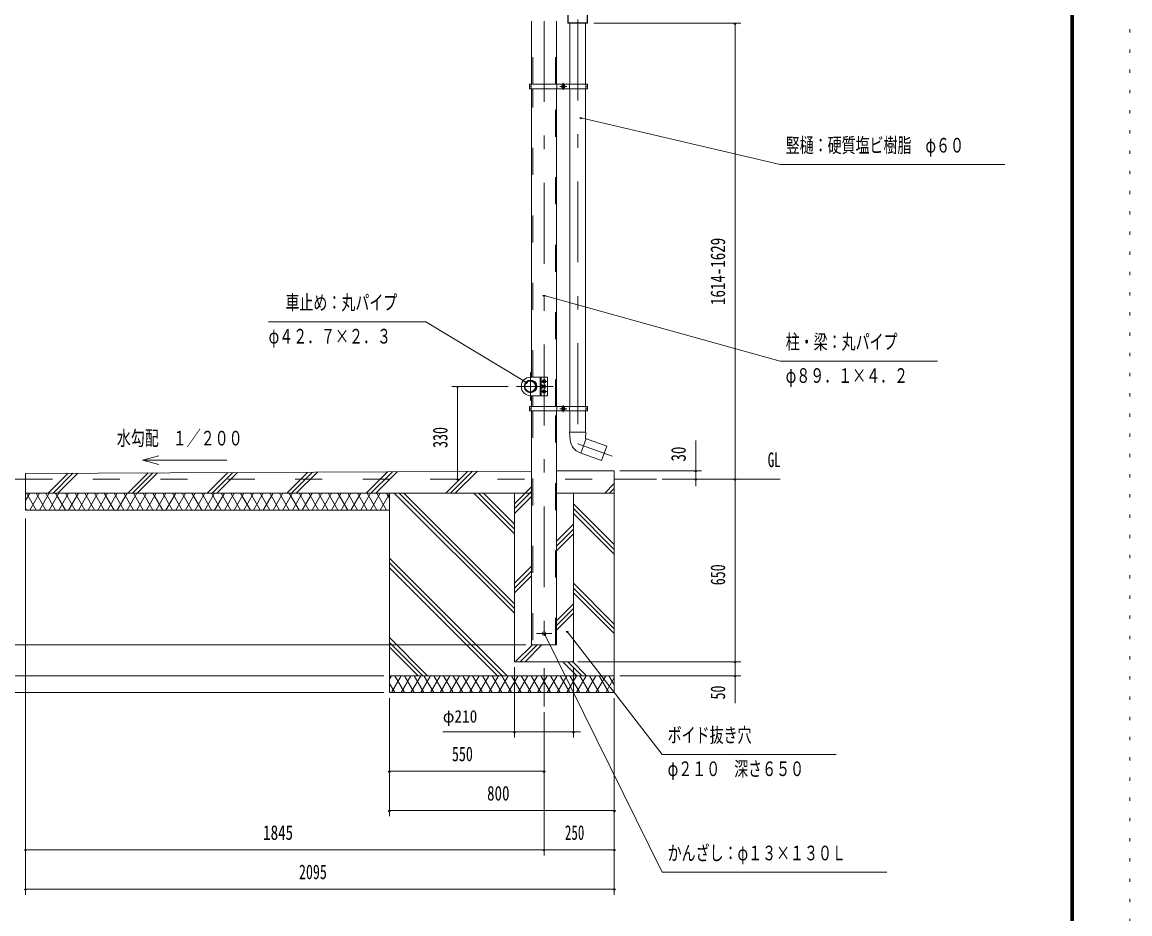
# Model space of a CAD drawing. Units: millimetres, scale not verified, with parts at other scales. Extents: x -25848 to 25858, y -10500 to 10500.
# Drawn here: x 16004 to 25858, y -2775 to 5162 of the extents above; entities that cross this region are included whole.
import ezdxf
from ezdxf.enums import TextEntityAlignment as Align

# ---------------------------------------------------------------- set-up
doc = ezdxf.new("R2010")
doc.units = ezdxf.units.MM
doc.header["$LTSCALE"] = 60
for name, pattern in [('USER2', [10, 4, -6]), ('USER3', [24, 12, -5, 2, -5]), ('USER4', [3, 0.5, -2.5])]:
    doc.linetypes.add(name, pattern=pattern)
for name, color, linetype, lineweight in [('0-6_2-02BOLD', 7, 'Continuous', 18), ('0-7_2-12HIDDEN', 3, 'USER2', 18), ('0-8_2-22CENTER', 3, 'USER3', 18), ('0-9_2-42THIN', 4, 'Continuous', 18), ('0-A_2-52DIM', 3, 'Continuous', 18), ('0-B_2-62HATCH', 2, 'Continuous', 18), ('0-C_F-F1PAPER', 5, 'Continuous', 18), ('0-D_F-E_J_ADD', 5, 'USER4', 18)]:
    doc.layers.add(name, color=color, linetype=linetype, lineweight=lineweight)
doc.styles.add('ＭＳ ゴシック', font='')
doc.styles.get('ＭＳ ゴシック').set_extended_font_data('MS Gothic')

msp = doc.modelspace()

# ---------------------------------------------------------------- linework, layer by layer
at = {"layer": '0-6_2-02BOLD'}
for p, q in [((20535.27, 5172.43), (20535.27, 4609.93)), ((20758.02, 4609.93), (20758.02, 5172.43)), ((20877.41, 5152.53), (20877.41, 4609.93)), ((21014.91, 4609.93), (21014.91, 5152.53)), ((20516.02, 4589.93), (20531.27, 4589.93)), ((20531.27, 4609.93), (20531.27, 4569.93)), ((20535.27, 4569.93), (20535.27, 2002.43)), ((20758.02, 1741.42), (20758.02, 4569.93)), ((20762.02, 4569.93), (20762.02, 4609.93)), ((20873.41, 4609.93), (20873.41, 4569.93)), ((20877.41, 4569.93), (20877.41, 1741.42)), ((21014.91, 1741.42), (21014.91, 4569.93)), ((21018.91, 4569.93), (21018.91, 4609.93)), ((21018.91, 4589.93), (21034.16, 4589.93)), ((20621.65, 1837.43), (20621.65, 2002.43)), ((20579.65, 1927.43), (20582.4, 1927.43)), ((20582.4, 1912.43), (20579.65, 1912.43)), ((20621.65, 1934.37), (20632.88, 1934.37)), ((20632.88, 1927.15), (20621.65, 1927.15)), ((20621.65, 1912.71), (20632.88, 1912.71)), ((20646.65, 1927.43), (20634.15, 1927.43)), ((20634.15, 1912.43), (20646.65, 1912.43)), ((20655.38, 1927.15), (20646.65, 1927.15)), ((20646.65, 1912.71), (20655.38, 1912.71)), ((20535.27, 1837.43), (20535.27, 1741.42)), ((20531.27, 1721.42), (20516.02, 1721.42)), ((20531.27, 1741.42), (20531.27, 1701.43)), ((20535.27, 1701.43), (20535.27, -380.07)), ((20762.02, 1701.43), (20762.02, 1741.42)), ((20873.41, 1741.42), (20873.41, 1701.43)), ((20877.41, 1701.43), (20877.41, 1512.77)), ((21014.91, 1512.77), (21014.91, 1701.43)), ((21018.91, 1701.43), (21018.91, 1741.42)), ((21034.16, 1721.42), (21018.91, 1721.42)), ((20872.41, 1512.77), (20878.56, 1445.1)), ((20975.38, 1325.83), (21022.41, 1455.04)), ((16034.15, 1094.93), (15659.15, 1094.93)), ((20535.27, 1166.42), (16034.15, 1144.93)), ((21271.64, 1094.93), (21646.64, 1094.93)), ((20535.27, 969.93), (16034.15, 969.93)), ((20384.14, -530.07), (20384.14, 969.93)), ((20758.02, 969.93), (21271.64, 969.93)), ((21271.64, -655.07), (19271.65, -655.07))]:
    msp.add_line(p, q, dxfattribs=at)
for points in [[(21026.45, 5155.53), (21031.45, 5160.53), (21031.45, 5265.03), (21034.45, 5265.03), (21034.45, 5152.53), (20859.45, 5152.53), (20859.45, 5265.03), (20862.44, 5265.03), (20862.44, 5160.53), (20867.45, 5155.53)], [(20516.02, 4609.93), (21034.16, 4609.93), (21034.16, 4569.93), (20516.02, 4569.93)], [(20805.22, 4597.15), (20805.22, 4582.71), (20817.72, 4575.5), (20830.21, 4582.71), (20830.21, 4597.15), (20817.72, 4604.36)], [(20634.15, 1972.15), (20634.15, 1957.71), (20646.65, 1950.5), (20659.15, 1957.71), (20659.15, 1972.15), (20646.65, 1979.36)], [(20579.65, 1912.43), (20577.15, 1914.93), (20577.15, 1924.93), (20579.65, 1927.43)], [(20634.15, 1882.15), (20634.15, 1867.71), (20646.65, 1860.5), (20659.15, 1867.71), (20659.15, 1882.15), (20646.65, 1889.36)], [(20656.65, 1907.68), (20656.65, 1932.18), (20655.38, 1934.37), (20646.65, 1934.37), (20646.65, 1905.5), (20655.38, 1905.5)], [(21034.16, 1741.42), (20516.02, 1741.42), (20516.02, 1701.43), (21034.16, 1701.43)], [(20830.21, 1728.64), (20817.72, 1735.86), (20805.22, 1728.64), (20805.22, 1714.21), (20817.72, 1706.99), (20830.21, 1714.21)]]:
    msp.add_lwpolyline(points, close=True, dxfattribs=at)
for points in [[(20526.65, 2002.43), (20676.64, 2002.43), (20676.64, 1837.43), (20526.65, 1837.43)], [(20632.88, 1934.37), (20634.15, 1932.18), (20634.15, 1907.68), (20632.88, 1905.5), (20621.65, 1905.5)], [(20535.27, -380.07), (20758.02, -380.07), (20758.02, 1701.43)], [(20872.41, 1512.77), (21019.91, 1512.77), (21014.91, 1457.77), (21204.93, 1388.61), (21157.91, 1259.4), (20968.47, 1328.35)], [(16034.15, 1144.93), (16034.15, 819.93), (19271.65, 819.93)], [(19271.65, 969.93), (19271.65, -805.07), (21271.64, -805.07), (21271.64, 1169.93), (20758.02, 1167.48)], [(20909.15, 969.93), (20909.15, -530.07), (20384.14, -530.07)]]:
    msp.add_lwpolyline(points, dxfattribs=at)
for centre, radius in [((20817.72, 4589.93), 15.62), ((20817.72, 4589.93), 12.25), ((20526.65, 1919.93), 56.25), ((20523.77, 1919.93), 53.38), ((20646.65, 1964.93), 15.62), ((20646.65, 1964.93), 12.25), ((20523.77, 1919.93), 47.62), ((20646.65, 1874.93), 15.62), ((20646.65, 1874.93), 12.25), ((20817.72, 1721.42), 15.62), ((20817.72, 1721.42), 12.25), ((20646.65, -280.07), 16.25)]:
    msp.add_circle(centre, radius, dxfattribs=at)
for centre, radius, start, end in [((20526.65, 1919.93), 82.5, 90, 270), ((20628.35, 1930.76), 5.79, 321.46857, 360), ((20612.87, 1919.93), 21.27, 340.17088, 19.83133), ((20628.35, 1909.1), 5.79, 0, 38.54623), ((20635.37, 1919.93), 21.27, 340.16867, 19.82912), ((20650.85, 1909.1), 5.79, 0, 38.53143), ((20650.86, 1930.76), 5.79, 321.45377, 0), ((21015.5, 1457.55), 137.5, 185.19513, 249.99989)]:
    msp.add_arc(centre, radius, start, end, dxfattribs=at)
at = {"layer": '0-7_2-12HIDDEN'}
for p, q in [((20545.77, 4609.93), (20545.77, 5172.43)), ((20747.52, 4609.93), (20747.52, 5172.43)), ((20545.77, 2002.43), (20545.77, 4569.93)), ((20747.52, 1741.42), (20747.52, 4569.93)), ((20613.65, 1837.43), (20613.65, 2002.43)), ((20545.77, 1837.43), (20545.77, 1741.42)), ((20545.77, 1701.43), (20545.77, -380.07)), ((20747.52, -380.07), (20747.52, 1701.43)), ((16034.15, 1094.93), (21271.64, 1094.93))]:
    msp.add_line(p, q, dxfattribs=at)
at = {"layer": '0-8_2-22CENTER'}
for p, q in [((20646.65, 5172.43), (20646.65, -930.07)), ((20848.97, 4589.93), (20786.46, 4589.93)), ((20817.72, 4558.68), (20817.72, 4621.18)), ((20526.65, 2044.93), (20526.65, 1794.93)), ((20726.65, 1919.93), (20401.65, 1919.93)), ((20615.39, 1964.93), (20677.9, 1964.93)), ((20679.53, 1874.93), (20615.39, 1874.93)), ((20848.97, 1721.42), (20786.46, 1721.42)), ((20817.72, 1690.18), (20817.72, 1752.67)), ((20714.65, -280.07), (20578.64, -280.07))]:
    msp.add_line(p, q, dxfattribs=at)
msp.add_lwpolyline([(20946.16, 5184.84), (20946.16, 1409.63), (21253.02, 1297.94)], dxfattribs=at)
at = {"layer": '0-9_2-42THIN'}
for p, q in [((20577.65, 1925.43), (20582.63, 1925.43)), ((20582.63, 1914.43), (20577.65, 1914.43)), ((20646.65, 1925.43), (20634.15, 1925.43)), ((20634.15, 1914.43), (20646.65, 1914.43))]:
    msp.add_line(p, q, dxfattribs=at)
at = {"layer": '0-A_2-52DIM'}
for p, q in [((22396.65, 5152.53), (21088.89, 5152.53)), ((22356.65, 5152.53), (22336.65, 5152.53)), ((22346.65, -900.07), (22346.65, 5152.53)), ((20984.25, 4310.98), (20964.25, 4310.98)), ((20656.65, 2729.28), (20636.65, 2729.28)), ((22746.65, 2144.93), (20646.65, 2729.28)), ((22746.65, 2144.93), (24146.65, 2144.93)), ((20326.65, 1919.93), (19826.64, 1919.93)), ((19886.65, 1919.93), (19866.65, 1919.93)), ((19876.65, 1919.93), (19876.65, 1094.93)), ((20499.73, 1956.41), (20479.73, 1956.41)), ((21996.64, 1032.16), (21996.64, 1439.93)), ((17219.8, 1301.46), (17074.92, 1262.63)), ((19886.65, 1094.93), (19866.65, 1094.93)), ((21321.64, 1169.93), (22046.64, 1169.93)), ((21696.64, 1094.93), (22746.64, 1094.93)), ((22006.64, 1169.93), (21986.64, 1169.93)), ((22006.64, 1094.93), (21986.64, 1094.93)), ((22356.64, 1094.93), (22336.64, 1094.93)), ((16034.15, 744.93), (16034.15, -2605.07)), ((20664.19, -287.37), (20644.19, -287.37)), ((20862.3, -261.65), (20842.3, -261.65)), ((21696.64, -1355.07), (20852.3, -261.65)), ((20485.27, -380.07), (14559.15, -380.07)), ((20384.14, -1205.07), (20384.14, -580.07)), ((20909.15, -580.07), (20909.15, -1205.07)), ((22396.64, -530.07), (20946.64, -530.07)), ((22356.64, -530.07), (22336.64, -530.07)), ((14209.14, -655.07), (19221.65, -655.07)), ((21321.64, -655.07), (22396.64, -655.07)), ((22356.64, -655.07), (22336.64, -655.07)), ((14209.14, -805.07), (19221.65, -805.07)), ((19271.65, -855.07), (19271.65, -1905.07)), ((21271.64, -2605.07), (21271.64, -855.07)), ((20646.65, -980.07), (20646.65, -2255.07)), ((20971.64, -1155.07), (19746.65, -1155.07)), ((20394.14, -1155.07), (20374.14, -1155.07)), ((20919.15, -1155.07), (20899.15, -1155.07)), ((23246.65, -1355.07), (21696.64, -1355.07)), ((19281.65, -1505.07), (19261.65, -1505.07)), ((19271.65, -1505.07), (20646.65, -1505.07)), ((20656.65, -1505.07), (20636.65, -1505.07)), ((19281.65, -1855.07), (19261.65, -1855.07)), ((19271.65, -1855.07), (21271.64, -1855.07)), ((21281.64, -1855.07), (21261.64, -1855.07)), ((16044.15, -2205.07), (16024.15, -2205.07)), ((21271.64, -2205.07), (16034.15, -2205.07)), ((20656.65, -2205.07), (20636.65, -2205.07)), ((21281.64, -2205.07), (21261.64, -2205.07)), ((16044.15, -2555.07), (16024.15, -2555.07)), ((16034.15, -2555.07), (21271.64, -2555.07)), ((21281.64, -2555.07), (21261.64, -2555.07))]:
    msp.add_line(p, q, dxfattribs=at)
for points in [[(24746.65, 3894.93), (22746.65, 3894.93), (20974.25, 4310.98)], [(20489.73, 1956.41), (19596.64, 2494.93), (18196.64, 2494.93)], [(17824.91, 1262.63), (17074.92, 1262.63), (17219.8, 1223.81)], [(20654.19, -287.37), (21696.64, -2405.07), (23696.65, -2405.07)]]:
    msp.add_lwpolyline(points, dxfattribs=at)
for centre in [(22346.65, 5152.53), (20974.25, 4310.98), (20646.65, 2729.28), (19876.65, 1919.93), (20489.73, 1956.41), (19876.65, 1094.93), (21996.64, 1169.93), (21996.64, 1094.93), (22346.64, 1094.93), (20654.19, -287.37), (20852.3, -261.65), (22346.64, -530.07), (22346.64, -655.07), (20384.14, -1155.07), (20909.15, -1155.07), (19271.65, -1505.07), (20646.65, -1505.07), (19271.65, -1855.07), (21271.64, -1855.07), (16034.15, -2205.07), (20646.65, -2205.07), (21271.64, -2205.07), (16034.15, -2555.07), (21271.64, -2555.07)]:
    msp.add_arc(centre, 10, 180, 0, dxfattribs=at)
at = {"layer": '0-B_2-62HATCH'}
for p, q in [((16236.58, 969.93), (16413.39, 1146.74)), ((16456.02, 1146.94), (16279, 969.93)), ((16321.43, 969.93), (16498.65, 1147.15)), ((16943.69, 969.93), (17123.89, 1150.13)), ((17166.52, 1150.34), (16986.11, 969.93)), ((17028.54, 969.93), (17209.15, 1150.54)), ((17650.79, 969.93), (17834.39, 1153.52)), ((17877.02, 1153.73), (17693.22, 969.93)), ((17735.64, 969.93), (17919.65, 1153.93)), ((18544.88, 1156.92), (18357.9, 969.93)), ((18400.33, 969.93), (18587.52, 1157.12)), ((18442.75, 969.93), (18630.15, 1157.32)), ((19255.38, 1160.31), (19065.01, 969.93)), ((19107.43, 969.93), (19298.01, 1160.51)), ((19340.64, 1160.71), (19149.86, 969.93)), ((19772.12, 969.93), (19965.88, 1163.7)), ((20008.51, 1163.9), (19814.54, 969.93)), ((19856.96, 969.93), (20051.14, 1164.11)), ((20761.64, 1167.5), (20758.02, 1163.88)), ((20535.27, 1025.98), (20384.14, 874.86)), ((21186.32, 969.93), (21271.64, 1055.25)), ((21271.64, 1012.82), (21228.75, 969.93)), ((16034.15, 905.85), (16071.14, 969.93)), ((16042.28, 969.93), (16128.88, 819.93)), ((16157.75, 969.93), (16071.14, 819.93)), ((16128.88, 969.93), (16215.48, 819.93)), ((16157.75, 819.93), (16244.35, 969.93)), ((16302.08, 819.93), (16215.48, 969.93)), ((16244.35, 819.93), (16330.95, 969.93)), ((16302.08, 969.93), (16388.68, 819.93)), ((16417.55, 969.93), (16330.95, 819.93)), ((16475.29, 819.93), (16388.69, 969.93)), ((16417.55, 819.93), (16504.15, 969.93)), ((16475.29, 969.93), (16561.89, 819.93)), ((16590.76, 969.93), (16504.15, 819.93)), ((16648.49, 819.93), (16561.89, 969.93)), ((16590.76, 819.93), (16677.36, 969.93)), ((16648.49, 969.93), (16735.1, 819.93)), ((16763.96, 969.93), (16677.36, 819.93)), ((16821.7, 819.93), (16735.1, 969.93)), ((16763.96, 819.93), (16850.57, 969.93)), ((16821.7, 969.93), (16908.3, 819.93)), ((16937.17, 969.93), (16850.57, 819.93)), ((16994.9, 819.93), (16908.3, 969.93)), ((16937.17, 819.93), (17023.77, 969.93)), ((16994.9, 969.93), (17081.51, 819.93)), ((17110.37, 969.93), (17023.77, 819.93)), ((17168.11, 819.93), (17081.51, 969.93)), ((17110.37, 819.93), (17196.98, 969.93)), ((17168.11, 969.93), (17254.71, 819.93)), ((17283.58, 969.93), (17196.98, 819.93)), ((17341.32, 819.93), (17254.71, 969.93)), ((17283.58, 819.93), (17370.18, 969.93)), ((17341.32, 969.93), (17427.92, 819.93)), ((17456.78, 969.93), (17370.18, 819.93)), ((17514.52, 819.93), (17427.92, 969.93)), ((17456.79, 819.93), (17543.39, 969.93)), ((17514.52, 969.93), (17601.12, 819.93)), ((17629.99, 969.93), (17543.39, 819.93)), ((17687.73, 819.93), (17601.12, 969.93)), ((17629.99, 819.93), (17716.59, 969.93)), ((17687.73, 969.93), (17774.32, 819.93)), ((17803.2, 969.93), (17716.59, 819.93)), ((17860.93, 819.93), (17774.33, 969.93)), ((17803.2, 819.93), (17889.79, 969.93)), ((17860.93, 969.93), (17947.53, 819.93)), ((17976.4, 969.93), (17889.79, 819.93)), ((18034.13, 819.93), (17947.53, 969.93)), ((17976.4, 819.93), (18063, 969.93)), ((18034.13, 969.93), (18120.74, 819.93)), ((18149.6, 969.93), (18063, 819.93)), ((18207.34, 819.93), (18120.74, 969.93)), ((18149.6, 819.93), (18236.21, 969.93)), ((18207.34, 969.93), (18293.94, 819.93)), ((18322.81, 969.93), (18236.21, 819.93)), ((18380.54, 819.93), (18293.94, 969.93)), ((18322.81, 819.93), (18409.41, 969.93)), ((18380.54, 969.93), (18467.15, 819.93)), ((18496.01, 969.93), (18409.41, 819.93)), ((18553.75, 819.93), (18467.15, 969.93)), ((18496.01, 819.93), (18582.62, 969.93)), ((18553.75, 969.93), (18640.35, 819.93)), ((18669.22, 969.93), (18582.62, 819.93)), ((18726.96, 819.93), (18640.35, 969.93)), ((18669.22, 819.93), (18755.82, 969.93)), ((18726.96, 969.93), (18813.56, 819.93)), ((18842.42, 969.93), (18755.82, 819.93)), ((18900.16, 819.93), (18813.56, 969.93)), ((18842.43, 819.93), (18929.03, 969.93)), ((18900.16, 969.93), (18986.76, 819.93)), ((19015.63, 969.93), (18929.03, 819.93)), ((18986.76, 969.93), (19073.37, 819.93)), ((19015.63, 819.93), (19102.23, 969.93)), ((19073.37, 969.93), (19159.97, 819.93)), ((19102.23, 819.93), (19188.84, 969.93)), ((19159.97, 969.93), (19246.57, 819.93)), ((19188.84, 819.93), (19271.65, 963.37)), ((19246.57, 969.93), (19271.65, 926.5)), ((19315, 969.93), (20384.14, -99.21)), ((20384.14, -56.78), (19357.43, 969.93)), ((19399.86, 969.93), (20384.14, -14.36)), ((20384.14, 607.9), (20022.11, 969.93)), ((20064.54, 969.93), (20384.14, 650.32)), ((20384.14, 692.75), (20106.97, 969.93)), ((20384.14, 832.43), (20535.27, 983.56)), ((20535.27, 941.13), (20384.14, 790)), ((21271.18, 969.93), (21271.64, 970.4)), ((16042.28, 819.93), (16034.15, 834.01)), ((20909.15, 874.86), (21271.64, 512.36)), ((21271.64, 469.93), (20909.15, 832.43)), ((20909.15, 790), (21271.64, 427.5)), ((20758.02, 541.62), (20909.15, 692.75)), ((20909.15, 650.32), (20758.02, 499.2)), ((20758.02, 456.77), (20909.15, 607.9)), ((19271.65, 391.04), (20317.75, -655.07)), ((19271.65, 348.61), (20275.32, -655.07)), ((20232.9, -655.07), (19271.65, 306.18)), ((20384.14, 167.75), (20535.27, 318.87)), ((20535.27, 276.45), (20384.14, 125.32)), ((20384.14, 82.9), (20535.27, 234.02)), ((20909.15, 167.75), (21271.64, -194.75)), ((21271.64, -237.18), (20909.15, 125.32)), ((20909.15, 82.9), (21271.64, -279.6)), ((20758.02, -165.48), (20909.15, -14.36)), ((20909.15, -56.78), (20758.02, -207.91)), ((20758.02, -250.33), (20909.15, -99.21)), ((19271.65, -316.07), (19610.64, -655.07)), ((19568.22, -655.07), (19271.65, -358.5)), ((20396.64, -526.86), (20543.43, -380.07)), ((20585.86, -380.07), (20435.86, -530.07)), ((20478.28, -530.07), (20628.29, -380.07)), ((19271.65, -400.92), (19525.79, -655.07)), ((20940, -655.07), (20815, -530.07)), ((20857.43, -530.07), (20982.43, -655.07)), ((21024.86, -655.07), (20896.65, -526.86)), ((19289.87, -655.07), (19271.65, -686.64)), ((19289.87, -805.07), (19376.48, -655.07)), ((19405.34, -805.07), (19318.74, -655.07)), ((19463.08, -655.07), (19376.48, -805.07)), ((19405.34, -655.07), (19491.95, -805.07)), ((19463.08, -805.07), (19549.68, -655.07)), ((19578.55, -805.07), (19491.95, -655.07)), ((19636.28, -655.07), (19549.68, -805.07)), ((19578.55, -655.07), (19665.15, -805.07)), ((19636.28, -805.07), (19722.88, -655.07)), ((19751.75, -805.07), (19665.15, -655.07)), ((19809.49, -655.07), (19722.88, -805.07)), ((19751.75, -655.07), (19838.35, -805.07)), ((19809.49, -805.07), (19896.09, -655.07)), ((19924.96, -805.07), (19838.35, -655.07)), ((19982.69, -655.07), (19896.09, -805.07)), ((19924.96, -655.07), (20011.56, -805.07)), ((19982.69, -805.07), (20069.3, -655.07)), ((20098.16, -805.07), (20011.56, -655.07)), ((20155.9, -655.07), (20069.3, -805.07)), ((20098.16, -655.07), (20184.77, -805.07)), ((20155.9, -805.07), (20242.5, -655.07)), ((20271.37, -805.07), (20184.77, -655.07)), ((20329.1, -655.07), (20242.5, -805.07)), ((20271.37, -655.07), (20357.97, -805.07)), ((20329.1, -805.07), (20415.71, -655.07)), ((20444.57, -805.07), (20357.97, -655.07)), ((20502.31, -655.07), (20415.71, -805.07)), ((20444.57, -655.07), (20531.18, -805.07)), ((20502.31, -805.07), (20588.91, -655.07)), ((20617.78, -805.07), (20531.18, -655.07)), ((20675.51, -655.07), (20588.91, -805.07)), ((20617.78, -655.07), (20704.38, -805.07)), ((20675.51, -805.07), (20762.12, -655.07)), ((20790.98, -805.07), (20704.38, -655.07)), ((20848.72, -655.07), (20762.12, -805.07)), ((20790.98, -655.07), (20877.59, -805.07)), ((20848.72, -805.07), (20935.32, -655.07)), ((20877.59, -655.07), (20964.19, -805.07)), ((20935.32, -805.07), (21021.93, -655.07)), ((20964.19, -655.07), (21050.79, -805.07)), ((21021.92, -805.07), (21108.52, -655.07)), ((21137.4, -805.07), (21050.79, -655.07)), ((21195.13, -655.07), (21108.52, -805.07)), ((21137.4, -655.07), (21223.99, -805.07)), ((21195.13, -805.07), (21271.64, -672.54)), ((21271.64, -737.6), (21223.99, -655.07)), ((19271.65, -723.5), (19318.74, -805.07))]:
    msp.add_line(p, q, dxfattribs=at)
at = {"layer": '0-C_F-F1PAPER'}
for points in [[(25358.06, -10000), (25358.06, 10100), (-3341.94, 10100), (-3341.94, -10000)], [(25355.55, -9997.5), (25355.55, 10097.5), (-3339.44, 10097.5), (-3339.44, -9997.5)], [(25353.06, -9995), (-3336.94, -9995), (-3336.94, 10095), (25353.06, 10095)], [(25350.56, -9992.5), (25350.56, 10092.5), (-3334.44, 10092.5), (-3334.44, -9992.5)], [(25348.06, -9990), (-3331.94, -9990), (-3331.94, 10090), (25348.06, 10090)], [(25345.56, -9987.5), (25345.56, 10087.5), (-3329.44, 10087.5), (-3329.44, -9987.5)], [(25343.05, -9985), (-3326.94, -9985), (-3326.94, 10085), (25343.05, 10085)], [(25340.56, -9982.5), (25340.56, 10082.5), (-3324.44, 10082.5), (-3324.44, -9982.5)], [(25338.06, -9980), (25338.06, 10080), (-3321.94, 10080), (-3321.94, -9980)], [(25335.56, -9977.5), (25335.56, 10077.5), (-3319.44, 10077.5), (-3319.44, -9977.5)], [(25333.06, -9975), (-3316.94, -9975), (-3316.94, 10075), (25333.06, 10075)]]:
    msp.add_lwpolyline(points, close=True, dxfattribs=at)
at = {"layer": '0-D_F-E_J_ADD'}
msp.add_lwpolyline([(25858.06, -10500), (-3841.94, -10500), (-3841.94, 10500), (25858.06, 10500)], close=True, dxfattribs=at)

# ---------------------------------------------------------------- texts
at = {"layer": '0-A_2-52DIM', "color": 7, "style": 'ＭＳ ゴシック'}
for s, height, width, p in [('竪樋：硬質塩ビ樹脂\u3000φ６０', 130.2, 0.7, (22796.64, 3962.69)), ('車止め：丸パイプ', 130.2, 0.7, (18346.64, 2562.7)), ('φ４２．７×２．３', 130.2, 0.7, (18196.64, 2262.7)), ('柱・梁：丸パイプ', 130.2, 0.7, (22796.64, 2212.7)), ('φ８９．１×４．２', 130.2, 0.7, (22796.64, 1912.7)), ('水勾配\u3000１／２００', 130.2, 0.7, (16846.45, 1355.4)), ('GL', 130.2, 0.65, (22636.65, 1162.7)), ('φ210', 110.7, 0.9, (19746.65, -1105.07)), ('ボイド抜き穴', 130.2, 0.7, (21746.65, -1287.3)), ('550', 130.2, 0.7, (19827.65, -1455.07)), ('φ２１０\u3000深さ６５０', 130.2, 0.7, (21746.65, -1587.3)), ('800', 130.2, 0.75, (20140.24, -1805.07)), ('1845', 130.2, 0.75, (18148.17, -2155.07)), ('250', 130.2, 0.65, (20832.31, -2155.07)), ('かんざし：φ１３×１３０Ｌ', 130.2, 0.7, (21746.65, -2337.3)), ('2095', 130.2, 0.7, (18466.89, -2505.07))]:
    msp.add_text(s, height=height, dxfattribs=dict(at, width=width)).set_placement(p, align=Align.BOTTOM_LEFT)
for s, width, p in [('1614-1629', 0.75, (22296.64, 2644.97)), ('330', 0.7, (19826.64, 1372.6)), ('30', 0.75, (21946.64, 1251.62)), ('650', 0.7, (22296.64, 150.49)), ('50', 0.7, (22296.64, -866.79))]:
    msp.add_text(s, height=130.2, rotation=90, dxfattribs=dict(at, width=width)).set_placement(p, align=Align.BOTTOM_LEFT)

doc.saveas('drawing.dxf')
